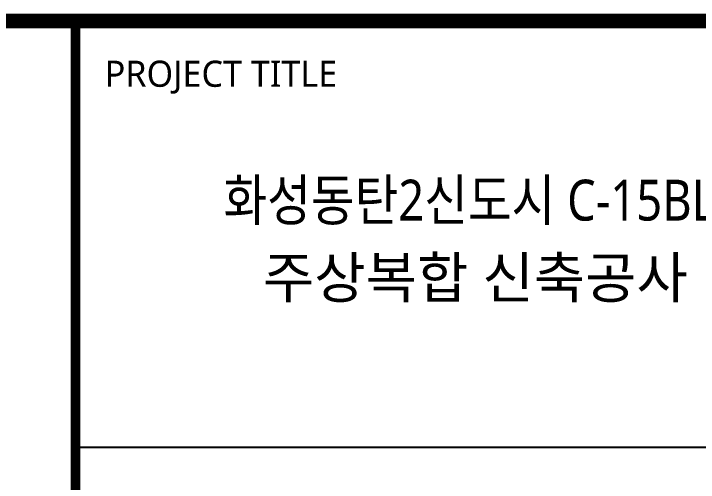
# Model space of a CAD drawing. Header units: millimetres. Extents: x 75184266 to 76346726, y -35077925 to -33679385.
# Drawn here: x 75610540 to 75645798, y -34814870 to -34790715 of the extents above; entities that cross this region are included whole.
import ezdxf
from ezdxf.enums import TextEntityAlignment as Align

# ---------------------------------------------------------------- set-up
doc = ezdxf.new("R2010")
doc.units = ezdxf.units.MM
doc.header["$LTSCALE"] = 50
doc.header["$MEASUREMENT"] = 0
doc.layers.add('AZ-LINE', color=3, linetype='CONTINUOUS')
doc.styles.add('1-1', font='malgun.ttf', dxfattribs={"width": 0.8})
doc.styles.add('TITLE-S', font='malgun.ttf', dxfattribs={"width": 0.8})

# ---------------------------------------------------------------- blocks, each defined once
blk = doc.blocks.new('바탕폼')
at = {"layer": 'AZ-LINE'}
for p, q in [((741, 574.354), (741, 24.031)), ((741, 530.354), (821, 530.354))]:
    blk.add_line(p, q, dxfattribs=at)
at = {"layer": 'AZ-LINE', "const_width": 1.5}
blk.add_lwpolyline([(20, 574.354), (20, 20.354), (821, 20.354), (821, 574.354)], close=True, dxfattribs=at)
at = {"layer": 'AZ-LINE', "const_width": 1}
blk.add_lwpolyline([(741, 20.354), (741, 574.354)], dxfattribs=at)
at = {"layer": 'AZ-LINE', "style": 'TITLE-S', "width": 1}
blk.add_text('PROJECT TITLE', height=2.7, dxfattribs=at).set_placement((744.006, 567.555))
at = {"layer": 'AZ-LINE', "color": 2, "style": '1-1', "width": 0.85}
blk.add_text('화성동탄2신도시 C-15BL ', height=4.224, dxfattribs=at).set_placement((782.229, 552.481), align=Align.BOTTOM_CENTER)
at = {"layer": 'AZ-LINE', "color": 2, "style": '1-1'}
blk.add_text('주상복합 신축공사', height=4.224, dxfattribs=at).set_placement((782.229, 544.481), align=Align.BOTTOM_CENTER)

msp = doc.modelspace()

# ---------------------------------------------------------------- block references
at = {"layer": 'AZ-LINE', "xscale": 499.40546941707, "yscale": 499.40546941707, "zscale": 499.40546941707}
msp.add_blockref('바탕폼', (75243667, -35077925.1), dxfattribs=at)

doc.saveas('drawing.dxf')
